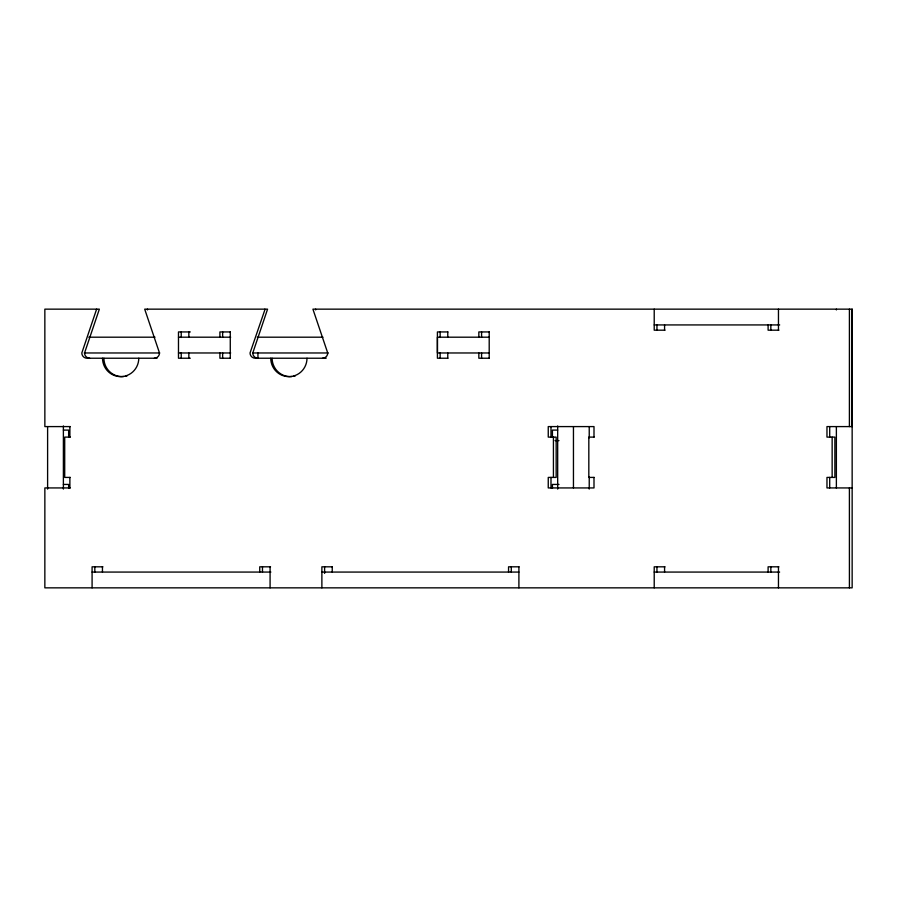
<?xml version="1.0" encoding="UTF-8"?>
<svg xmlns="http://www.w3.org/2000/svg" width="897" height="897" viewBox="0 0 897 897"><rect width="100%" height="100%" fill="white"/><g stroke="black" fill="none" stroke-linecap="round" stroke-linejoin="round"><path stroke-width="1.35" d="M69.876 437.108L69.888 426.591M550.993 487.934L550.993 477.417M593.993 437.108L594.005 426.591L548.246 426.591L548.258 437.108L556.162 437.108L556.162 477.417L548.258 477.417L548.246 487.934L594.005 487.934L593.993 477.417M829.714 477.417L829.703 487.934M849.403 426.591L849.414 309.151M322.539 358.228A5.247 5.169 90 0 0 327.719 352.97L312.918 309.151L852.15 309.151L852.139 426.591L826.967 426.591L826.967 437.108L834.883 437.108L834.883 477.417L826.967 477.417L826.967 487.934L852.15 487.934M96.618 309.151L81.818 352.97A5.247 5.169 -89.9 0 0 86.998 358.228L157.053 358.228M257.944 352.97L257.944 358.228A5.247 5.169 -88.9 0 1 256.049 357.858A5.259 5.18 -89.9 0 1 252.775 352.97L267.575 309.151L144.697 309.151L159.498 352.97A5.259 5.18 89.2 0 1 154.318 358.228M654.216 324.927L779.684 324.927M665.036 330.186L654.216 330.186L654.216 309.151M778.921 330.186L768.101 330.186L768.101 324.927M190.287 331.935L178.481 331.935L178.481 358.228L190.287 358.228M230.417 331.935L219.911 331.935L219.911 337.194M447.917 331.935L437.411 331.935L437.411 358.228L447.917 358.228M489.347 331.935L478.841 331.935L478.841 337.194M88.781 337.194L155.024 337.194M178.481 337.194L230.675 337.194M257.271 337.194L322.987 337.194M489.19 337.194L437.411 337.194L437.411 352.97L489.358 352.97M84.296 352.97L159.7 352.97M178.481 352.97L230.697 352.97M252.853 352.97L328.224 352.97M230.417 358.228L219.911 358.228L219.911 352.97M489.347 358.228L478.841 358.228L478.841 352.97M70.347 426.591L44.861 426.591L44.85 309.151L99.354 309.151L84.553 352.97A5.259 5.169 90 0 0 89.734 358.228M63.384 430.1L68.643 430.1L68.643 436.671M557.676 430.1L552.417 430.1L552.417 436.671M70.336 437.108L64.707 437.108L64.707 477.417L70.336 477.417M594.15 437.108L588.824 437.108L588.824 477.417L594.15 477.417M555.052 440.618L558.988 440.618M63.384 484.436L68.643 484.436L68.643 488.372M558.988 484.436L552.417 484.436L552.417 488.372M70.347 487.934L44.861 487.934L44.85 587.849L852.15 587.849L852.15 309.151M102.908 566.814L92.088 566.814L92.088 587.849M270.546 566.814L259.738 566.814L259.738 572.073M332.383 566.814L321.877 566.814L321.877 587.849M519.06 566.814L508.554 566.814L508.554 572.073M665.036 566.814L654.216 566.814L654.216 587.849M778.921 566.814L768.101 566.814L768.101 572.073M92.088 572.073L270.883 572.073M321.877 572.073L518.903 572.073M654.216 572.073L779.628 572.073M829.714 437.108L829.703 426.591M550.993 426.591L550.993 437.108M69.876 477.417L69.888 487.934M849.403 487.934L849.414 587.849M836.374 309.151L836.374 309.913M836.374 426.591L836.374 488.058M832.147 437.108L832.147 477.417M778.461 309.151L778.461 330.186M778.461 566.814L778.461 587.849M770.848 324.927L770.848 330.186M770.848 566.814L770.848 572.073M664.576 324.927L664.576 330.186M664.576 566.814L664.576 572.073M656.952 324.927L656.952 330.186M656.952 566.814L656.952 572.073M589.228 426.591L589.228 437.893M589.228 476.632L589.228 489.089M573.452 426.591L573.452 487.934M557.676 425.963L557.676 489.089M553.427 437.108L553.427 477.417M518.903 566.814L518.903 587.849M511.29 566.814L511.29 572.073M489.201 331.935L489.201 358.228M481.577 331.935L481.577 337.194M481.577 352.97L481.577 358.228M447.771 331.935L447.771 337.194M447.771 352.97L447.771 358.228M440.147 331.935L440.147 337.474M440.147 352.7L440.147 358.228M332.238 566.814L332.238 572.073M324.613 566.814L324.613 573.385M270.087 566.814L270.087 587.849M262.473 566.814L262.473 572.073M230.271 331.935L230.271 358.228M222.647 331.935L222.647 337.194M222.647 352.97L222.647 358.228M188.841 331.935L188.841 337.194M188.841 352.97L188.841 358.228M181.228 331.935L181.228 337.474M181.228 352.7L181.228 358.228M102.449 566.814L102.449 572.073M94.824 566.814L94.824 572.073M63.384 425.963L63.384 489.089M47.608 426.591L47.608 489.089M103.906 358.228A18.411 18.131 89.6 0 0 109.21 371.246A18.4 18.119 -90 0 0 123.651 376.549M138.777 358.228A18.411 18.119 -90 0 1 120.658 376.639A18.411 18.119 -90 0 1 102.527 358.228M147.489 309.913A5.27 5.191 89.5 0 1 147.433 309.151M264.839 309.151A5.203 5.113 -89.9 0 1 264.716 310.284L250.039 352.97A5.259 5.18 89.9 0 0 255.219 358.228L325.275 358.228A5.259 5.18 -89.9 0 0 326.216 358.15M306.998 358.228A18.4 18.119 -89.8 0 1 288.879 376.639A18.4 18.119 -89.8 0 1 270.748 358.228M272.127 358.228A18.456 18.175 89.9 0 0 273.394 365.001A18.411 18.119 -89.9 0 0 291.873 376.561M315.71 309.913A5.27 5.191 89.5 0 1 315.654 309.151M295.236 375.921A18.411 18.119 -89.9 0 1 293.543 376.325M127.015 375.921A18.4 18.119 -90 0 1 125.322 376.325"/></g></svg>
